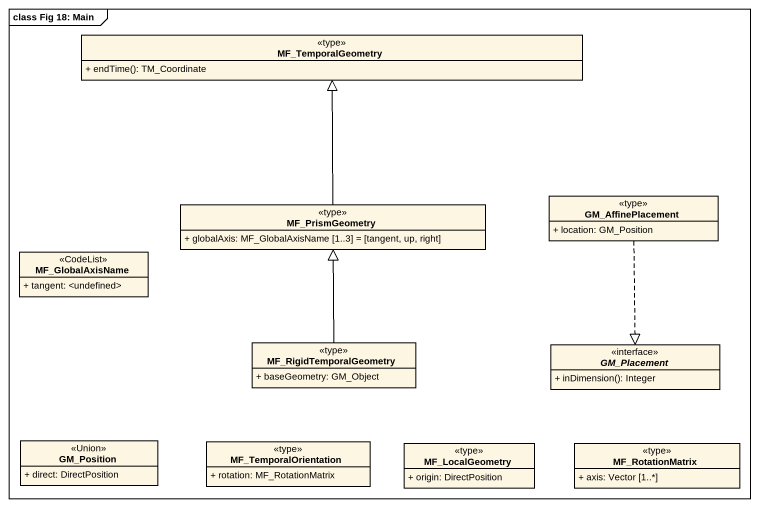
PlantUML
@startuml
mainframe class Fig 18: Main
hide circle
hide empty members
skinparam classAttributeIconSize 0
class MF_TemporalGeometry <<type>> {
  + endTime(): TM_Coordinate
}
class GM_AffinePlacement <<type>> {
  + location: GM_Position
}
class MF_PrismGeometry <<type>> {
  + globalAxis: MF_GlobalAxisName [1..3] = [tangent, up, right]
}
class MF_GlobalAxisName <<CodeList>> {
  + tangent: <undefined>
}
class MF_RigidTemporalGeometry <<type>> {
  + baseGeometry: GM_Object
}
interface GM_Placement {
  + inDimension(): Integer
}
class GM_Position <<Union>> {
  + direct: DirectPosition
}
class MF_TemporalOrientation <<type>> {
  + rotation: MF_RotationMatrix
}
class MF_LocalGeometry <<type>> {
  + origin: DirectPosition
}
class MF_RotationMatrix <<type>> {
  + axis: Vector [1..*]
}
GM_AffinePlacement ..|> GM_Placement
MF_PrismGeometry -up-|> MF_TemporalGeometry
MF_RigidTemporalGeometry -up-|> MF_PrismGeometry
@enduml
